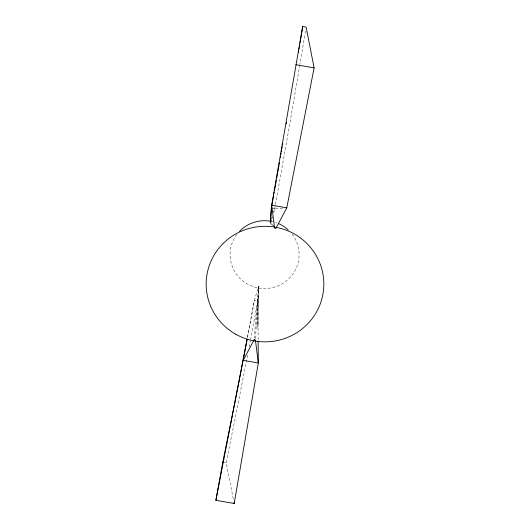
<?xml version="1.0" encoding="UTF-8"?>
<svg xmlns="http://www.w3.org/2000/svg" width="530" height="530" viewBox="0 0 530 530"><rect width="100%" height="100%" fill="white"/><g stroke="black" fill="none" stroke-linecap="round" stroke-linejoin="round"><path stroke-width="0.4" stroke-dasharray="2.65 1.99" d="M257.997 307.963L257.845 327.189L258.103 297.131L257.997 307.963L258.792 287.949L258.488 292.845M255.486 338.604L258.68 286.067L254.433 300.205L247.377 337.676M258.931 286.114L257.832 300.801L258.13 339.684M254.254 338.385L258.68 286.067M305.459 31.078L299.973 63.964M299.841 64.773L294.952 93.591A465.214 16.761 -80 0 1 288.823 129.168L274.739 208.628L273.679 212.238M247.417 337.796L254.433 300.205L257.832 300.801L250.63 339.041M250.485 339.809L249.02 347.494M247.543 355.193L243.681 375.2A465.214 16.761 -80 0 1 237.493 406.755L226.191 462.703L233.684 500.949M271.824 218.559L272.354 216.75M271.519 219.254L272.215 216.975M273.593 212.424L274.739 208.628L283.02 208.071M273.043 208.33L274.739 208.628M224.488 462.399L226.191 462.703M270.83 223.408L271.499 224.077M270.519 223.349L271.605 224.647M257.971 312.157L258.011 324.135M292.096 234.121A34.516 33.893 -0.8 0 1 287.969 279.535A34.516 33.893 -0.8 0 1 241.541 279.853A34.516 33.893 -0.8 0 1 236.811 234.505M271.473 221.388A34.516 33.893 -0.8 0 1 276.786 222.891"/><path stroke-width="0.79" d="M270.426 222.256L271.691 205.156L302.709 26.5L306.115 27.103L314.111 67.9L286.783 207.82L275.858 228.443L274.6 228.225L271.691 205.156L286.783 207.82M270.313 222.09L271.34 208.025L273.255 197.418M299.476 46.004L299.735 44.474M299.987 42.95L302.709 26.5M298.436 52.245L298.701 50.675M298.96 49.105L299.225 47.528M247.086 339.207L240.282 374.604A465.214 16.808 -80 0 1 234.094 406.159L222.785 462.1L215.889 500.274L234.187 503.5L258.309 363.017L258.143 341.24M279.244 163.843L279.515 162.293M280.337 157.635L280.608 156.085M280.88 154.535L281.152 152.984M281.43 151.421L281.702 149.851M281.98 148.281L282.252 146.711M282.53 145.141L282.801 143.57M276.355 180.087L274.514 190.396M276.64 178.484L277.481 173.76M277.753 172.23L279.105 164.605M273.394 196.637L273.672 195.08M273.957 193.516L274.235 191.959M247.139 339.299L215.889 500.274M270.764 222.169L271.029 221.268M270.605 222.289L271.294 220.01M295.813 64.673L314.111 67.9M271.34 208.025L272.195 208.177M222.785 462.1L223.845 462.286M272.175 224.753L272.506 225.084M273.175 225.76L273.513 226.091M233.935 502.228L234.187 503.5M286.525 122.218A465.214 16.808 -80 0 1 286.246 123.808M239.507 231.338A34.516 33.893 -0.8 0 1 270.711 221.248M278.323 223.501A34.516 33.893 -0.8 0 1 288.3 229.967M254.142 339.73L243.217 360.354L258.309 363.017L255.4 339.949L254.142 339.73M235.823 334.271A58.837 57.777 -0.8 0 0 323.837 283.782A58.837 57.777 -0.8 0 0 235.34 234.2A58.837 57.777 -0.8 0 0 235.823 334.271"/></g></svg>
